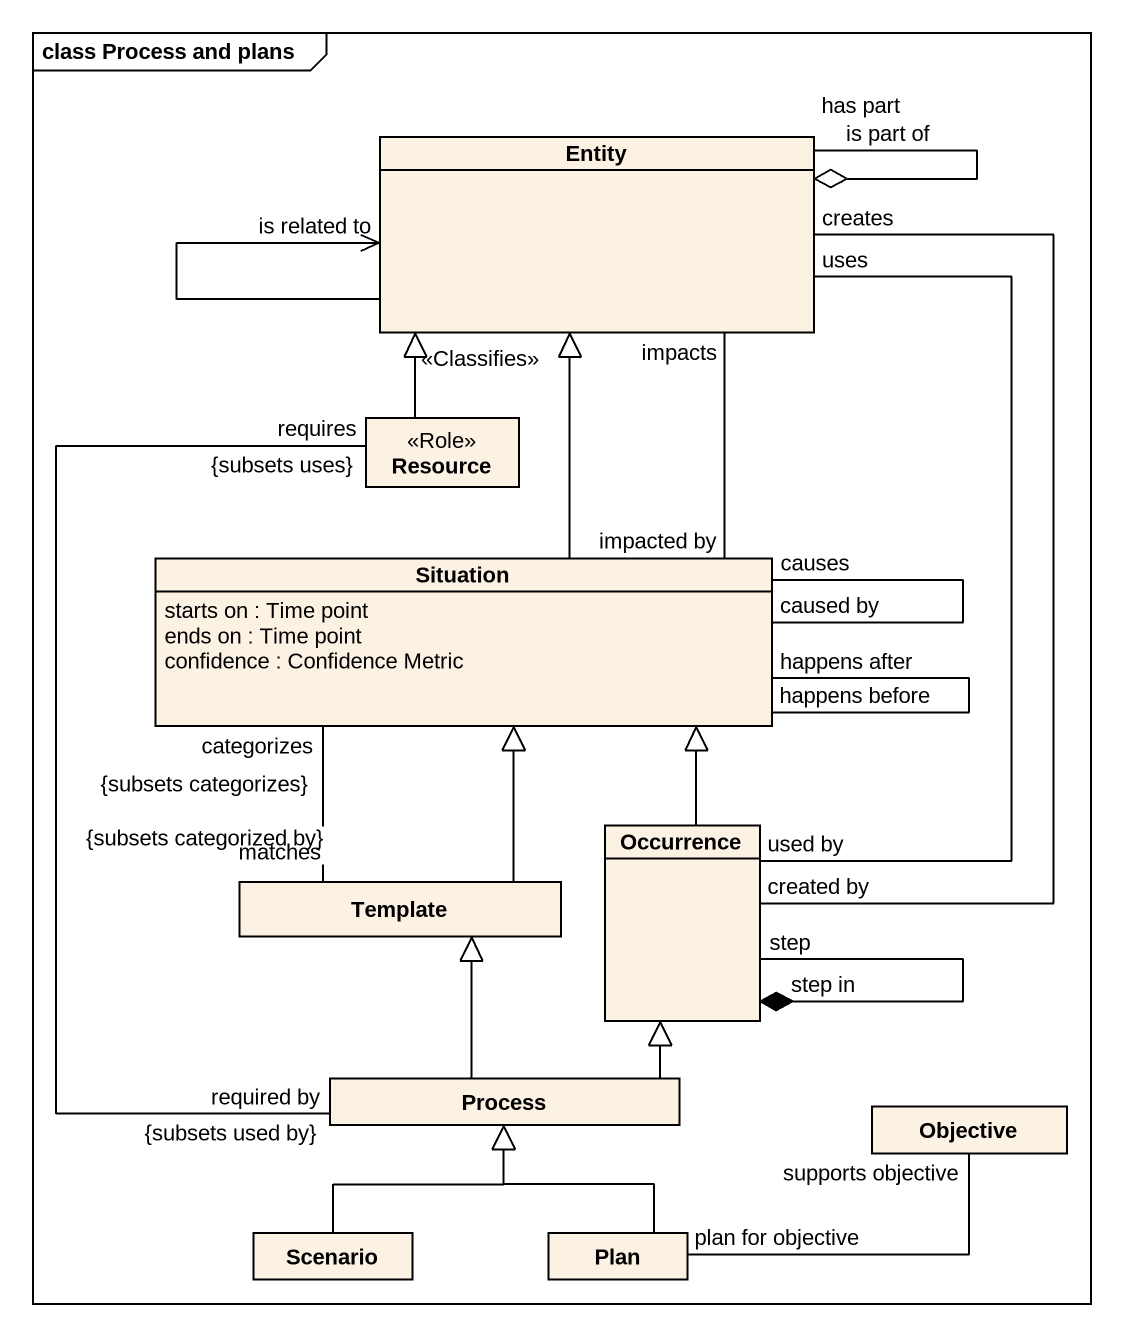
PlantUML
@startuml
mainframe class Process and plans
hide circle
hide empty members
class "Entity" as Entity_
class Resource <<Role>>
class Situation {
  starts on : Time point
  ends on : Time point
  confidence : Confidence Metric
}
class Occurrence
class Template
class "Process" as Process_
class Objective
class Scenario
class Plan
Entity_ "is part of" o-- "has part" Entity_
Entity_ --> "is related to" Entity_
Resource -up-|> Entity_ : <<Classifies>>
Situation -up-|> Entity_
Situation "impacted by" -up- "impacts" Entity_
Situation "happens before" -- "happens after" Situation
Situation "caused by" -- "causes" Situation
Occurrence "used by" -up- "uses" Entity_
Occurrence "created by" -up- "creates" Entity_
Occurrence -up-|> Situation
Occurrence "step in" *-- "step" Occurrence
Template "matches\n{subsets categorized by}" -up- "categorizes\n{subsets categorizes}" Situation
Template -up-|> Situation
Process_ "required by\n{subsets used by}" -up- "requires\n{subsets uses}" Resource
Process_ -up-|> Occurrence
Process_ -up-|> Template
Scenario -up-|> Process_
Plan -up-|> Process_
Plan "plan for objective" -right- "supports objective" Objective
@enduml
